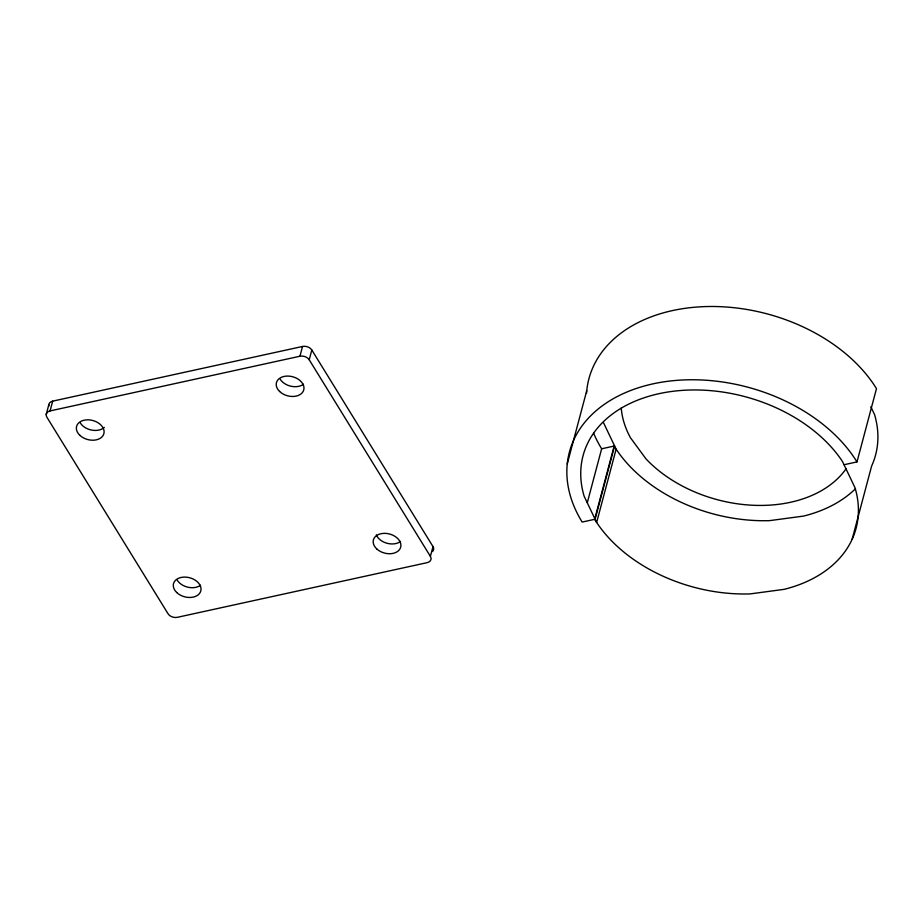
<?xml version="1.0" encoding="UTF-8"?>
<svg xmlns="http://www.w3.org/2000/svg" width="924" height="924" viewBox="0 0 924 924"><rect width="100%" height="100%" fill="white"/><g stroke="black" fill="none" stroke-linecap="round" stroke-linejoin="round"><path stroke-width="1.39" d="M46.2 414.553L48.799 404.781M432.998 546.592L430.388 556.364A7.057 4.932 14.9 0 1 427.177 562.647L177.327 617.324A7.057 4.932 14.9 0 1 168.053 613.779L46.881 417.198A7.057 4.932 14.9 0 1 50.092 410.914L52.691 401.143L302.541 346.465A7.057 4.932 14.9 0 1 311.815 350.011L432.998 546.592A7.057 4.932 14.9 0 1 432.49 551.536M50.092 410.914L299.942 356.237L302.541 346.465M430.388 556.364L309.217 359.783L311.815 350.011M567.244 463.964L586.74 390.69M587.306 502.702L601.651 448.787A155.382 108.524 14.9 0 1 593.566 433.079M614.148 446.049L594.652 519.323L596.638 522.441A141.256 98.649 14.9 0 0 750.092 593.913L784.106 589.35A141.256 98.649 14.9 0 0 855.023 487.768L842.503 461.526A141.256 98.649 14.9 0 0 671.644 391.464A141.256 98.649 14.9 0 0 584.13 496.2L596.638 522.441L616.135 449.168L603.626 422.926M844.039 464.737L856.987 461.908L876.483 388.634A155.382 108.524 14.9 0 0 708.408 306.514A155.382 108.524 14.9 0 0 586.521 393.393M852.136 539.293L871.632 466.019A141.256 98.649 14.9 0 0 874.52 414.495L870.858 406.814M601.651 448.787L614.599 445.946L595.114 519.219L582.155 522.06A155.382 108.524 14.9 0 1 652.933 383.864A155.382 108.524 14.9 0 1 856.987 461.908M299.942 356.237A7.057 4.932 14.9 0 1 309.217 359.783M303.476 384.257A14.126 9.864 14.9 0 1 280.215 379.244M48.903 406.11A7.057 4.932 14.9 0 1 52.691 401.143M400.531 541.429A14.126 9.864 14.9 0 1 387.029 543.277A14.126 9.864 14.9 0 1 376.345 534.892M104.32 427.396A14.126 9.864 14.9 0 1 80.33 422.984M200.531 585.262A14.126 9.864 14.9 0 1 177.269 580.249M846.188 468.63A120.062 83.853 14.9 0 1 646.038 458.951L630.422 437.699A120.062 83.853 14.9 0 1 621.251 408.108M855.451 488.773A141.256 98.649 14.9 0 1 803.603 516.077L769.588 520.639A141.256 98.649 14.9 0 1 616.135 449.168M279.602 391.464A14.126 9.864 14.9 0 0 303.222 391.291A14.126 9.864 14.9 0 0 287.491 376.068A14.126 9.864 14.9 0 0 279.602 391.464M176.669 592.469A14.126 9.864 14.9 0 0 200.277 592.296A14.126 9.864 14.9 0 0 184.546 577.084A14.126 9.864 14.9 0 0 176.669 592.469M79.73 435.204A14.126 9.864 14.9 0 0 103.349 435.031A14.126 9.864 14.9 0 0 87.607 419.819A14.126 9.864 14.9 0 0 79.73 435.204M376.669 548.844A14.126 9.864 14.9 0 0 400.219 548.44A14.126 9.864 14.9 0 0 384.245 533.344A14.126 9.864 14.9 0 0 376.669 548.844"/></g></svg>
